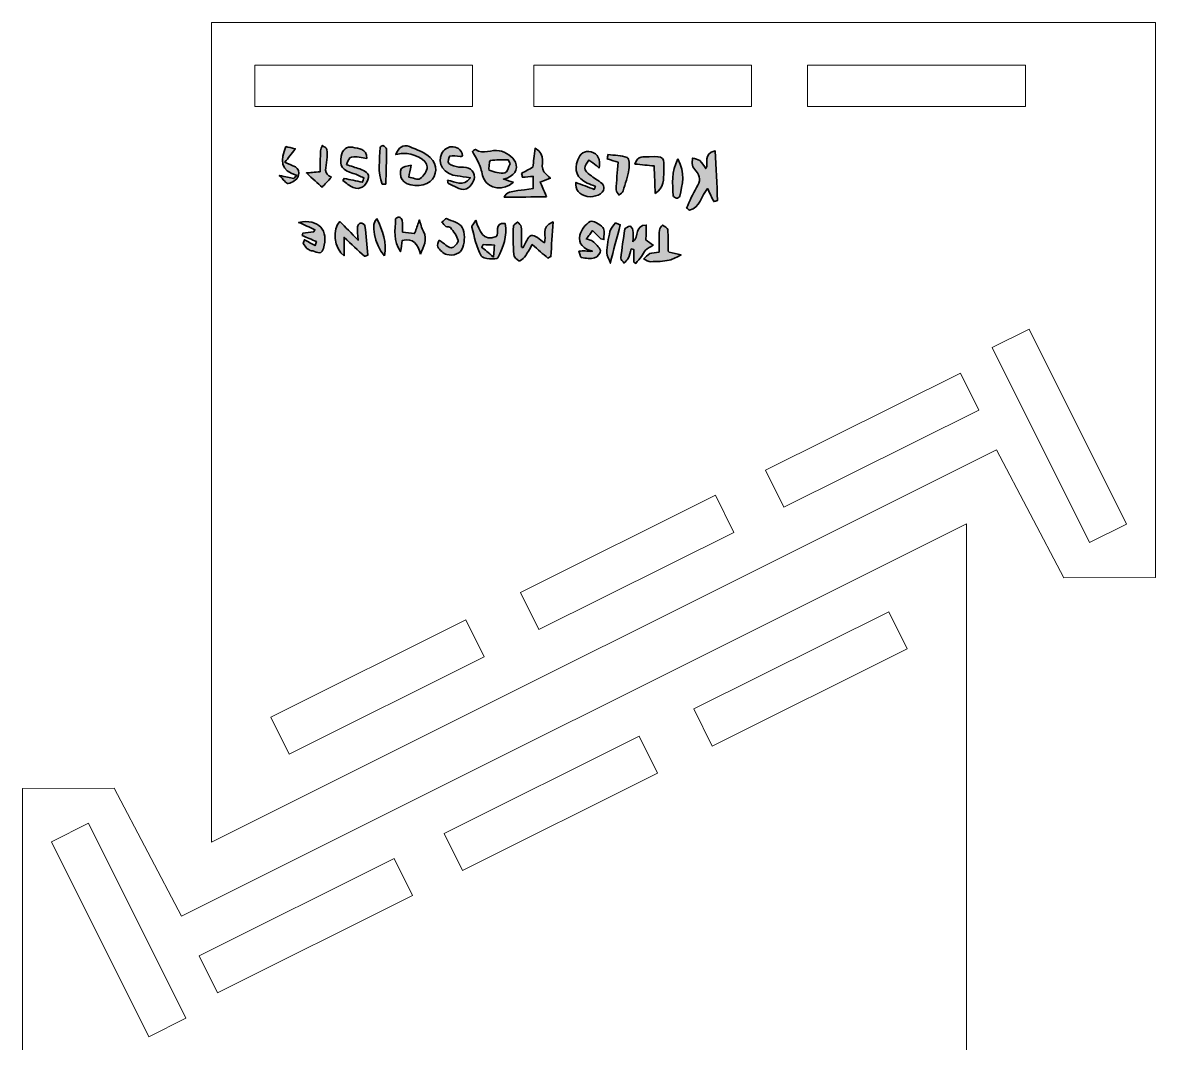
# Model space of a CAD drawing. Header units: inches. Extents: x 0.7 to 43.7, y -59.5 to -0.9.
# Drawn here: x 26 to 42.34, y -38.94 to -24.21 of the extents above; entities that cross this region are included whole.
import ezdxf

# ---------------------------------------------------------------- set-up
doc = ezdxf.new("R2010")
doc.units = ezdxf.units.IN
doc.header["$MEASUREMENT"] = 0
doc.layers.add('cut', color=7, linetype='Continuous')
doc.layers.add('etch', color=7, linetype='Continuous')

# ---------------------------------------------------------------- blocks, each defined once
blk = doc.blocks.new('block 5')
at = {"layer": 'etch', "true_color": 0x00a550}
h = blk.add_hatch(color=114, dxfattribs=at)
h.dxf.hatch_style = 2
edge = h.paths.add_edge_path()
edge.add_spline(control_points=[(31.601, -26.27), (31.586, -26.346), (31.576, -26.394), (31.567, -26.441), (31.623, -26.451), (31.697, -26.486), (31.732, -26.463), (31.782, -26.428), (31.833, -26.352), (31.833, -26.293), (31.831, -26.191), (31.626, -26.088), (31.483, -26.1), (31.451, -26.103), (31.42, -26.109), (31.379, -26.116), (31.42, -26.017), (31.481, -25.963), (31.577, -26.002), (31.682, -26.045), (31.796, -26.086), (31.877, -26.159), (31.991, -26.262), (31.976, -26.422), (31.873, -26.505), (31.762, -26.596), (31.538, -26.583), (31.467, -26.472), (31.442, -26.433), (31.437, -26.357), (31.459, -26.32), (31.477, -26.288), (31.548, -26.286), (31.601, -26.27)], knot_values=[0, 0, 0, 0, 1, 1, 1, 2, 2, 2, 3, 3, 3, 4, 4, 4, 5, 5, 5, 6, 6, 6, 7, 7, 7, 8, 8, 8, 9, 9, 9, 10, 10, 10, 11, 11, 11, 11], degree=3, periodic=1)
h = blk.add_hatch(color=114, dxfattribs=at)
h.dxf.hatch_style = 2
edge = h.paths.add_edge_path()
edge.add_spline(control_points=[(29.794, -26.001), (29.832, -26.01), (29.872, -26.02), (29.928, -26.033), (29.871, -26.108), (29.828, -26.164), (29.78, -26.226), (29.876, -26.282), (30.021, -26.286), (29.972, -26.432), (29.956, -26.479), (29.882, -26.522), (29.828, -26.533), (29.799, -26.538), (29.755, -26.471), (29.698, -26.418), (29.794, -26.438), (29.85, -26.45), (29.907, -26.463), (29.922, -26.447), (29.936, -26.432), (29.951, -26.416), (29.704, -26.347), (29.713, -26.195), (29.794, -26.001)], knot_values=[0, 0, 0, 0, 1, 1, 1, 2, 2, 2, 3, 3, 3, 4, 4, 4, 5, 5, 5, 6, 6, 6, 7, 7, 7, 8, 8, 8, 8], degree=3, periodic=1)
h = blk.add_hatch(color=114, dxfattribs=at)
h.dxf.hatch_style = 2
edge = h.paths.add_edge_path()
edge.add_spline(control_points=[(30.451, -26.442), (30.398, -26.499), (30.35, -26.551), (30.315, -26.589), (30.255, -26.534), (30.18, -26.464), (30.09, -26.382), (30.146, -26.376), (30.202, -26.371), (30.288, -26.363), (30.289, -26.267), (30.289, -26.165), (30.294, -26.064), (30.295, -26.037), (30.31, -26.01), (30.319, -25.984), (30.342, -26.003), (30.381, -26.019), (30.386, -26.042), (30.395, -26.091), (30.391, -26.143), (30.385, -26.194), (30.374, -26.295), (30.327, -26.404), (30.451, -26.442)], knot_values=[0, 0, 0, 0, 1, 1, 1, 2, 2, 2, 3, 3, 3, 4, 4, 4, 5, 5, 5, 6, 6, 6, 7, 7, 7, 8, 8, 8, 8], degree=3, periodic=1)
h = blk.add_hatch(color=114, dxfattribs=at)
h.dxf.hatch_style = 2
edge = h.paths.add_edge_path()
edge.add_spline(control_points=[(30.666, -26.262), (30.737, -26.285), (30.799, -26.302), (30.86, -26.324), (30.933, -26.351), (31.012, -26.384), (30.976, -26.482), (30.942, -26.575), (30.867, -26.629), (30.765, -26.592), (30.71, -26.572), (30.666, -26.525), (30.616, -26.489), (30.622, -26.48), (30.628, -26.47), (30.634, -26.46), (30.721, -26.479), (30.809, -26.497), (30.896, -26.515), (30.904, -26.494), (30.911, -26.474), (30.919, -26.453), (30.868, -26.431), (30.819, -26.402), (30.766, -26.388), (30.606, -26.345), (30.565, -26.285), (30.592, -26.14), (30.61, -26.044), (30.666, -25.993), (30.756, -26.011), (30.843, -26.029), (30.962, -26.027), (30.961, -26.171), (30.718, -26.131), (30.718, -26.131), (30.666, -26.262)], knot_values=[0, 0, 0, 0, 1, 1, 1, 2, 2, 2, 3, 3, 3, 4, 4, 4, 5, 5, 5, 6, 6, 6, 7, 7, 7, 8, 8, 8, 9, 9, 9, 10, 10, 10, 11, 11, 11, 12, 12, 12, 12], degree=3, periodic=1)
h = blk.add_hatch(color=114, dxfattribs=at)
h.dxf.hatch_style = 2
edge = h.paths.add_edge_path()
edge.add_spline(control_points=[(31.183, -26.543), (31.113, -26.372), (31.148, -26.193), (31.154, -26.016), (31.154, -26.005), (31.185, -25.984), (31.192, -25.987), (31.213, -25.998), (31.247, -26.019), (31.247, -26.036), (31.246, -26.205), (31.24, -26.373), (31.235, -26.542), (31.218, -26.542), (31.2, -26.543), (31.183, -26.543)], knot_values=[0, 0, 0, 0, 1, 1, 1, 2, 2, 2, 3, 3, 3, 4, 4, 4, 5, 5, 5, 5], degree=3, periodic=1)
h = blk.add_hatch(color=114, dxfattribs=at)
h.dxf.hatch_style = 2
edge = h.paths.add_edge_path()
edge.add_spline(control_points=[(32.127, -26.486), (32.242, -26.506), (32.345, -26.593), (32.455, -26.45), (32.378, -26.439), (32.323, -26.431), (32.268, -26.425), (32.076, -26.405), (31.963, -26.246), (32.044, -26.096), (32.067, -26.052), (32.131, -26.007), (32.178, -26.004), (32.255, -26), (32.329, -26.037), (32.344, -26.133), (32.324, -26.14), (32.316, -26.146), (32.308, -26.145), (32.257, -26.141), (32.205, -26.128), (32.158, -26.137), (32.145, -26.139), (32.128, -26.233), (32.143, -26.245), (32.182, -26.275), (32.239, -26.283), (32.288, -26.299), (32.297, -26.301), (32.307, -26.299), (32.316, -26.298), (32.428, -26.287), (32.516, -26.343), (32.515, -26.445), (32.515, -26.506), (32.435, -26.609), (32.379, -26.617), (32.304, -26.629), (32.218, -26.567), (32.138, -26.534), (32.131, -26.531), (32.132, -26.508), (32.127, -26.486)], knot_values=[0, 0, 0, 0, 1, 1, 1, 2, 2, 2, 3, 3, 3, 4, 4, 4, 5, 5, 5, 6, 6, 6, 7, 7, 7, 8, 8, 8, 9, 9, 9, 10, 10, 10, 11, 11, 11, 12, 12, 12, 13, 13, 13, 14, 14, 14, 14], degree=3, periodic=1)
h = blk.add_hatch(color=114, dxfattribs=at)
h.dxf.hatch_style = 2
edge = h.paths.add_edge_path()
edge.add_spline(control_points=[(33.075, -26.513), (32.937, -26.647), (32.725, -26.618), (32.651, -26.466), (32.621, -26.404), (32.615, -26.331), (32.588, -26.266), (32.562, -26.204), (32.524, -26.146), (32.484, -26.074), (32.481, -26.075), (32.519, -26.038), (32.528, -26.043), (32.643, -26.12), (32.763, -26.04), (32.872, -26.06), (32.96, -26.075), (33.072, -26.15), (33.105, -26.227), (33.15, -26.331), (33.09, -26.437), (32.931, -26.47), (32.992, -26.489), (33.025, -26.499), (33.075, -26.513)], knot_values=[0, 0, 0, 0, 1, 1, 1, 2, 2, 2, 3, 3, 3, 4, 4, 4, 5, 5, 5, 6, 6, 6, 7, 7, 7, 8, 8, 8, 8], degree=3, periodic=1)
edge = h.paths.add_edge_path()
edge.add_spline(control_points=[(33.031, -26.248), (33.021, -26.23), (33.011, -26.212), (33.001, -26.194), (32.914, -26.195), (32.827, -26.189), (32.743, -26.204), (32.729, -26.206), (32.717, -26.339), (32.728, -26.343), (32.8, -26.369), (32.88, -26.39), (32.954, -26.381), (32.985, -26.377), (33.005, -26.295), (33.031, -26.248)], knot_values=[0, 0, 0, 0, 1, 1, 1, 2, 2, 2, 3, 3, 3, 4, 4, 4, 5, 5, 5, 5], degree=3, periodic=1)
h = blk.add_hatch(color=114, dxfattribs=at)
h.dxf.hatch_style = 2
edge = h.paths.add_edge_path()
edge.add_spline(control_points=[(33.555, -26.724), (33.355, -26.727), (33.155, -26.73), (32.944, -26.733), (32.978, -26.657), (32.978, -26.657), (33.361, -26.607), (33.361, -26.558), (33.361, -26.507), (33.362, -26.432), (33.309, -26.436), (33.258, -26.44), (33.207, -26.444), (33.203, -26.425), (33.198, -26.407), (33.194, -26.388), (33.248, -26.358), (33.302, -26.328), (33.357, -26.297), (33.366, -26.221), (33.376, -26.135), (33.388, -26.024), (33.563, -26.118), (33.453, -26.267), (33.514, -26.365), (33.542, -26.393), (33.576, -26.426), (33.609, -26.458), (33.571, -26.472), (33.533, -26.486), (33.461, -26.513), (33.484, -26.563), (33.511, -26.624), (33.555, -26.724)], knot_values=[0, 0, 0, 0, 1, 1, 1, 2, 2, 2, 3, 3, 3, 4, 4, 4, 5, 5, 5, 6, 6, 6, 7, 7, 7, 8, 8, 8, 9, 9, 9, 10, 10, 10, 11, 11, 11, 11], degree=3, periodic=1)
h = blk.add_hatch(color=114, dxfattribs=at)
h.dxf.hatch_style = 2
edge = h.paths.add_edge_path()
edge.add_spline(control_points=[(34.311, -26.312), (34.296, -26.296), (34.285, -26.282), (34.272, -26.272), (34.238, -26.246), (34.202, -26.222), (34.166, -26.197), (34.144, -26.236), (34.106, -26.275), (34.106, -26.314), (34.106, -26.346), (34.148, -26.383), (34.179, -26.408), (34.235, -26.453), (34.299, -26.489), (34.356, -26.534), (34.373, -26.548), (34.385, -26.582), (34.382, -26.606), (34.373, -26.685), (34.249, -26.741), (34.141, -26.719), (34.022, -26.694), (33.96, -26.618), (33.979, -26.519), (34.066, -26.553), (34.155, -26.586), (34.243, -26.62), (34.249, -26.605), (34.254, -26.591), (34.26, -26.576), (34.22, -26.56), (34.179, -26.545), (34.14, -26.527), (33.994, -26.462), (33.945, -26.342), (34.004, -26.194), (34.039, -26.105), (34.097, -26.051), (34.198, -26.078), (34.294, -26.103), (34.335, -26.187), (34.311, -26.312)], knot_values=[0, 0, 0, 0, 1, 1, 1, 2, 2, 2, 3, 3, 3, 4, 4, 4, 5, 5, 5, 6, 6, 6, 7, 7, 7, 8, 8, 8, 9, 9, 9, 10, 10, 10, 11, 11, 11, 12, 12, 12, 13, 13, 13, 14, 14, 14, 14], degree=3, periodic=1)
h = blk.add_hatch(color=114, dxfattribs=at)
h.dxf.hatch_style = 2
edge = h.paths.add_edge_path()
edge.add_spline(control_points=[(34.585, -26.228), (34.55, -26.217), (34.49, -26.199), (34.43, -26.18), (34.433, -26.159), (34.437, -26.138), (34.44, -26.116), (34.534, -26.128), (34.633, -26.126), (34.718, -26.158), (34.745, -26.168), (34.752, -26.273), (34.743, -26.33), (34.725, -26.436), (34.692, -26.539), (34.659, -26.641), (34.651, -26.666), (34.62, -26.682), (34.6, -26.702), (34.585, -26.677), (34.557, -26.651), (34.558, -26.626), (34.563, -26.496), (34.575, -26.366), (34.585, -26.228)], knot_values=[0, 0, 0, 0, 1, 1, 1, 2, 2, 2, 3, 3, 3, 4, 4, 4, 5, 5, 5, 6, 6, 6, 7, 7, 7, 8, 8, 8, 8], degree=3, periodic=1)
h = blk.add_hatch(color=114, dxfattribs=at)
h.dxf.hatch_style = 2
edge = h.paths.add_edge_path()
edge.add_spline(control_points=[(35.122, -26.679), (35.117, -26.552), (35.112, -26.424), (35.107, -26.281), (35.019, -26.272), (34.928, -26.263), (34.829, -26.253), (34.866, -26.126), (34.958, -26.149), (35.036, -26.147), (35.252, -26.143), (35.255, -26.145), (35.246, -26.358), (35.242, -26.473), (35.251, -26.595), (35.122, -26.679)], knot_values=[0, 0, 0, 0, 1, 1, 1, 2, 2, 2, 3, 3, 3, 4, 4, 4, 5, 5, 5, 5], degree=3, periodic=1)
h = blk.add_hatch(color=114, dxfattribs=at)
h.dxf.hatch_style = 2
edge = h.paths.add_edge_path()
edge.add_spline(control_points=[(35.575, -26.889), (35.622, -26.79), (35.659, -26.683), (35.719, -26.593), (35.779, -26.502), (35.772, -26.431), (35.709, -26.352), (35.689, -26.327), (35.665, -26.299), (35.658, -26.269), (35.65, -26.237), (35.659, -26.201), (35.661, -26.166), (35.696, -26.178), (35.739, -26.181), (35.766, -26.204), (35.8, -26.233), (35.822, -26.277), (35.852, -26.319), (35.903, -26.245), (35.797, -26.104), (35.988, -26.063), (36, -26.307), (36.011, -26.543), (36.021, -26.778), (36.003, -26.784), (35.984, -26.789), (35.966, -26.795), (35.938, -26.736), (35.91, -26.676), (35.878, -26.606), (35.786, -26.706), (35.773, -26.888), (35.616, -26.92), (35.602, -26.91), (35.589, -26.899), (35.575, -26.889)], knot_values=[0, 0, 0, 0, 1, 1, 1, 2, 2, 2, 3, 3, 3, 4, 4, 4, 5, 5, 5, 6, 6, 6, 7, 7, 7, 8, 8, 8, 9, 9, 9, 10, 10, 10, 11, 11, 11, 12, 12, 12, 12], degree=3, periodic=1)
h = blk.add_hatch(color=114, dxfattribs=at)
h.dxf.hatch_style = 2
edge = h.paths.add_edge_path()
edge.add_spline(control_points=[(35.45, -26.18), (35.56, -26.381), (35.512, -26.549), (35.478, -26.716), (35.476, -26.73), (35.444, -26.748), (35.428, -26.746), (35.411, -26.744), (35.381, -26.722), (35.381, -26.708), (35.373, -26.539), (35.349, -26.368), (35.45, -26.18)], knot_values=[0, 0, 0, 0, 1, 1, 1, 2, 2, 2, 3, 3, 3, 4, 4, 4, 4], degree=3, periodic=1)
h = blk.add_hatch(color=114, dxfattribs=at)
h.dxf.hatch_style = 2
edge = h.paths.add_edge_path()
edge.add_spline(control_points=[(30.097, -27.473), (30.079, -27.448), (30.061, -27.424), (30.043, -27.399), (30.049, -27.381), (30.055, -27.364), (30.061, -27.346), (30.112, -27.374), (30.164, -27.402), (30.215, -27.429), (30.221, -27.41), (30.227, -27.391), (30.233, -27.372), (30.165, -27.343), (30.097, -27.313), (30.029, -27.284), (30.032, -27.273), (30.034, -27.262), (30.036, -27.251), (30.089, -27.245), (30.142, -27.239), (30.195, -27.233), (30.201, -27.222), (30.207, -27.211), (30.213, -27.2), (30.135, -27.165), (30.057, -27.13), (29.978, -27.095), (30.271, -27.036), (30.416, -27.213), (30.335, -27.473), (30.297, -27.593), (30.219, -27.497), (30.161, -27.507), (30.14, -27.496), (30.118, -27.484), (30.097, -27.473)], knot_values=[0, 0, 0, 0, 1, 1, 1, 2, 2, 2, 3, 3, 3, 4, 4, 4, 5, 5, 5, 6, 6, 6, 7, 7, 7, 8, 8, 8, 9, 9, 9, 10, 10, 10, 11, 11, 11, 12, 12, 12, 12], degree=3, periodic=1)
h = blk.add_hatch(color=114, dxfattribs=at)
h.dxf.hatch_style = 2
edge = h.paths.add_edge_path()
edge.add_spline(control_points=[(30.927, -27.584), (30.834, -27.498), (30.74, -27.411), (30.634, -27.312), (30.634, -27.406), (30.633, -27.486), (30.633, -27.577), (30.489, -27.481), (30.459, -27.178), (30.573, -27.082), (30.653, -27.165), (30.733, -27.247), (30.835, -27.353), (30.831, -27.271), (30.823, -27.215), (30.827, -27.16), (30.828, -27.14), (30.854, -27.107), (30.872, -27.105), (30.892, -27.104), (30.933, -27.127), (30.935, -27.144), (30.952, -27.285), (30.962, -27.427), (30.975, -27.568), (30.959, -27.574), (30.943, -27.579), (30.927, -27.584)], knot_values=[0, 0, 0, 0, 1, 1, 1, 2, 2, 2, 3, 3, 3, 4, 4, 4, 5, 5, 5, 6, 6, 6, 7, 7, 7, 8, 8, 8, 9, 9, 9, 9], degree=3, periodic=1)
h = blk.add_hatch(color=114, dxfattribs=at)
h.dxf.hatch_style = 2
edge = h.paths.add_edge_path()
edge.add_spline(control_points=[(31.216, -27.577), (31.07, -27.417), (31.013, -27.094), (31.108, -27.043), (31.188, -27.215), (31.253, -27.387), (31.216, -27.577)], knot_values=[0, 0, 0, 0, 1, 1, 1, 2, 2, 2, 2], degree=3, periodic=1)
h = blk.add_hatch(color=114, dxfattribs=at)
h.dxf.hatch_style = 2
edge = h.paths.add_edge_path()
edge.add_spline(control_points=[(31.737, -27.555), (31.696, -27.412), (31.637, -27.316), (31.472, -27.354), (31.465, -27.407), (31.457, -27.461), (31.449, -27.516), (31.333, -27.366), (31.374, -27.203), (31.375, -27.045), (31.375, -27.036), (31.413, -27.016), (31.429, -27.02), (31.447, -27.024), (31.469, -27.048), (31.472, -27.066), (31.478, -27.117), (31.476, -27.168), (31.478, -27.235), (31.533, -27.242), (31.591, -27.25), (31.646, -27.257), (31.654, -27.241), (31.66, -27.233), (31.663, -27.225), (31.682, -27.169), (31.701, -27.114), (31.72, -27.058), (31.739, -27.114), (31.749, -27.176), (31.778, -27.227), (31.846, -27.345), (31.773, -27.442), (31.737, -27.555)], knot_values=[0, 0, 0, 0, 1, 1, 1, 2, 2, 2, 3, 3, 3, 4, 4, 4, 5, 5, 5, 6, 6, 6, 7, 7, 7, 8, 8, 8, 9, 9, 9, 10, 10, 10, 11, 11, 11, 11], degree=3, periodic=1)
h = blk.add_hatch(color=114, dxfattribs=at)
h.dxf.hatch_style = 2
edge = h.paths.add_edge_path()
edge.add_spline(control_points=[(32.005, -27.349), (32.081, -27.401), (32.128, -27.455), (32.18, -27.461), (32.211, -27.465), (32.287, -27.384), (32.28, -27.357), (32.262, -27.289), (32.212, -27.228), (32.168, -27.169), (32.158, -27.156), (32.121, -27.166), (32.102, -27.154), (32.079, -27.139), (32.062, -27.113), (32.042, -27.092), (32.065, -27.073), (32.097, -27.034), (32.109, -27.04), (32.191, -27.075), (32.302, -27.102), (32.338, -27.167), (32.379, -27.244), (32.376, -27.365), (32.348, -27.453), (32.318, -27.547), (32.212, -27.585), (32.114, -27.558), (32.063, -27.544), (32.014, -27.495), (31.984, -27.449), (31.969, -27.426), (31.999, -27.374), (32.005, -27.349)], knot_values=[0, 0, 0, 0, 1, 1, 1, 2, 2, 2, 3, 3, 3, 4, 4, 4, 5, 5, 5, 6, 6, 6, 7, 7, 7, 8, 8, 8, 9, 9, 9, 10, 10, 10, 11, 11, 11, 11], degree=3, periodic=1)
h = blk.add_hatch(color=114, dxfattribs=at)
h.dxf.hatch_style = 2
edge = h.paths.add_edge_path()
edge.add_spline(control_points=[(32.533, -27.064), (32.592, -27.224), (32.636, -27.372), (32.829, -27.3), (32.878, -27.25), (32.789, -27.098), (32.957, -27.109), (32.988, -27.291), (32.931, -27.456), (32.85, -27.605), (32.833, -27.635), (32.635, -27.623), (32.611, -27.579), (32.54, -27.454), (32.515, -27.303), (32.475, -27.162), (32.471, -27.147), (32.496, -27.124), (32.533, -27.064)], knot_values=[0, 0, 0, 0, 1, 1, 1, 2, 2, 2, 3, 3, 3, 4, 4, 4, 5, 5, 5, 6, 6, 6, 6], degree=3, periodic=1)
edge = h.paths.add_edge_path()
edge.add_spline(control_points=[(32.789, -27.595), (32.796, -27.504), (32.8, -27.465), (32.803, -27.423), (32.741, -27.42), (32.691, -27.418), (32.641, -27.416), (32.633, -27.427), (32.626, -27.439), (32.618, -27.45), (32.665, -27.49), (32.712, -27.53), (32.789, -27.595)], knot_values=[0, 0, 0, 0, 1, 1, 1, 2, 2, 2, 3, 3, 3, 4, 4, 4, 4], degree=3, periodic=1)
h = blk.add_hatch(color=114, dxfattribs=at)
h.dxf.hatch_style = 2
edge = h.paths.add_edge_path()
edge.add_spline(control_points=[(33.214, -27.463), (33.253, -27.399), (33.281, -27.297), (33.333, -27.283), (33.382, -27.269), (33.456, -27.348), (33.523, -27.388), (33.562, -27.308), (33.455, -27.162), (33.648, -27.087), (33.637, -27.267), (33.626, -27.427), (33.616, -27.587), (33.602, -27.595), (33.587, -27.603), (33.573, -27.611), (33.502, -27.55), (33.432, -27.489), (33.348, -27.416), (33.31, -27.48), (33.279, -27.541), (33.238, -27.595), (33.218, -27.622), (33.168, -27.657), (33.153, -27.649), (33.12, -27.632), (33.084, -27.591), (33.081, -27.557), (33.071, -27.422), (33.071, -27.286), (33.075, -27.151), (33.075, -27.13), (33.115, -27.111), (33.136, -27.09), (33.155, -27.113), (33.188, -27.134), (33.19, -27.157), (33.196, -27.254), (33.192, -27.352), (33.192, -27.449), (33.2, -27.454), (33.207, -27.458), (33.214, -27.463)], knot_values=[0, 0, 0, 0, 1, 1, 1, 2, 2, 2, 3, 3, 3, 4, 4, 4, 5, 5, 5, 6, 6, 6, 7, 7, 7, 8, 8, 8, 9, 9, 9, 10, 10, 10, 11, 11, 11, 12, 12, 12, 13, 13, 13, 14, 14, 14, 14], degree=3, periodic=1)
h = blk.add_hatch(color=114, dxfattribs=at)
h.dxf.hatch_style = 2
edge = h.paths.add_edge_path()
edge.add_spline(control_points=[(34.337, -27.334), (34.298, -27.294), (34.258, -27.253), (34.219, -27.213), (34.192, -27.249), (34.164, -27.285), (34.126, -27.334), (34.176, -27.349), (34.204, -27.35), (34.218, -27.364), (34.261, -27.406), (34.313, -27.449), (34.332, -27.502), (34.341, -27.526), (34.285, -27.597), (34.248, -27.608), (34.189, -27.624), (34.119, -27.614), (34.057, -27.601), (34.04, -27.597), (34.033, -27.543), (34.022, -27.511), (34.051, -27.509), (34.081, -27.503), (34.109, -27.505), (34.142, -27.508), (34.174, -27.519), (34.215, -27.512), (34.089, -27.478), (34.004, -27.406), (34.036, -27.278), (34.055, -27.203), (34.117, -27.119), (34.184, -27.083), (34.222, -27.063), (34.323, -27.12), (34.366, -27.168), (34.397, -27.203), (34.378, -27.282), (34.382, -27.342), (34.367, -27.339), (34.352, -27.336), (34.337, -27.334)], knot_values=[0, 0, 0, 0, 1, 1, 1, 2, 2, 2, 3, 3, 3, 4, 4, 4, 5, 5, 5, 6, 6, 6, 7, 7, 7, 8, 8, 8, 9, 9, 9, 10, 10, 10, 11, 11, 11, 12, 12, 12, 13, 13, 13, 14, 14, 14, 14], degree=3, periodic=1)
h = blk.add_hatch(color=114, dxfattribs=at)
h.dxf.hatch_style = 2
edge = h.paths.add_edge_path()
edge.add_spline(control_points=[(34.478, -27.684), (34.459, -27.633), (34.422, -27.582), (34.424, -27.532), (34.427, -27.43), (34.445, -27.326), (34.469, -27.226), (34.48, -27.181), (34.521, -27.143), (34.549, -27.102), (34.572, -27.111), (34.595, -27.121), (34.618, -27.13), (34.569, -27.314), (34.52, -27.498), (34.472, -27.682), (34.472, -27.682), (34.478, -27.684), (34.478, -27.684)], knot_values=[0, 0, 0, 0, 1, 1, 1, 2, 2, 2, 3, 3, 3, 4, 4, 4, 5, 5, 5, 6, 6, 6, 6], degree=3, periodic=1)
h = blk.add_hatch(color=114, dxfattribs=at)
h.dxf.hatch_style = 2
edge = h.paths.add_edge_path()
edge.add_spline(control_points=[(34.801, -27.377), (34.898, -27.3), (34.819, -27.136), (34.992, -27.134), (34.991, -27.209), (34.989, -27.277), (34.988, -27.347), (35.019, -27.37), (35.056, -27.396), (35.093, -27.423), (35.055, -27.447), (35.014, -27.467), (34.982, -27.497), (34.957, -27.52), (34.946, -27.558), (34.925, -27.586), (34.899, -27.621), (34.869, -27.653), (34.841, -27.686), (34.831, -27.68), (34.821, -27.674), (34.811, -27.668), (34.812, -27.607), (34.814, -27.546), (34.815, -27.486), (34.803, -27.483), (34.79, -27.48), (34.777, -27.477), (34.762, -27.524), (34.75, -27.573), (34.73, -27.618), (34.718, -27.643), (34.692, -27.661), (34.672, -27.682), (34.656, -27.658), (34.624, -27.633), (34.627, -27.611), (34.641, -27.472), (34.66, -27.333), (34.684, -27.195), (34.688, -27.176), (34.73, -27.154), (34.756, -27.151), (34.769, -27.149), (34.797, -27.186), (34.8, -27.208), (34.806, -27.256), (34.801, -27.306), (34.801, -27.377)], knot_values=[0, 0, 0, 0, 1, 1, 1, 2, 2, 2, 3, 3, 3, 4, 4, 4, 5, 5, 5, 6, 6, 6, 7, 7, 7, 8, 8, 8, 9, 9, 9, 10, 10, 10, 11, 11, 11, 12, 12, 12, 13, 13, 13, 14, 14, 14, 15, 15, 15, 16, 16, 16, 16], degree=3, periodic=1)
h = blk.add_hatch(color=114, dxfattribs=at)
h.dxf.hatch_style = 2
edge = h.paths.add_edge_path()
edge.add_spline(control_points=[(35.179, -27.525), (35.18, -27.412), (35.177, -27.309), (35.182, -27.207), (35.183, -27.181), (35.212, -27.158), (35.228, -27.133), (35.254, -27.155), (35.3, -27.174), (35.302, -27.198), (35.312, -27.3), (35.309, -27.403), (35.31, -27.511), (35.311, -27.512), (35.316, -27.521), (35.324, -27.523), (35.381, -27.538), (35.438, -27.551), (35.496, -27.564), (35.439, -27.59), (35.384, -27.627), (35.324, -27.639), (35.238, -27.657), (35.147, -27.661), (35.059, -27.662), (35.025, -27.662), (34.991, -27.637), (34.957, -27.623), (34.985, -27.597), (35.01, -27.561), (35.043, -27.546), (35.08, -27.529), (35.125, -27.532), (35.179, -27.525)], knot_values=[0, 0, 0, 0, 1, 1, 1, 2, 2, 2, 3, 3, 3, 4, 4, 4, 5, 5, 5, 6, 6, 6, 7, 7, 7, 8, 8, 8, 9, 9, 9, 10, 10, 10, 11, 11, 11, 11], degree=3, periodic=1)
at = {"layer": 'etch', "color": 114, "lineweight": 35, "true_color": 0x00a550}
for points, knots in [([(31.601, -26.27), (31.586, -26.346), (31.576, -26.394), (31.567, -26.441), (31.623, -26.451), (31.697, -26.486), (31.732, -26.463), (31.782, -26.428), (31.833, -26.352), (31.833, -26.293), (31.831, -26.191), (31.626, -26.088), (31.483, -26.1), (31.451, -26.103), (31.42, -26.109), (31.379, -26.116), (31.42, -26.017), (31.481, -25.963), (31.577, -26.002), (31.682, -26.045), (31.796, -26.086), (31.877, -26.159), (31.991, -26.262), (31.976, -26.422), (31.873, -26.505), (31.762, -26.596), (31.538, -26.583), (31.467, -26.472), (31.442, -26.433), (31.437, -26.357), (31.459, -26.32), (31.477, -26.288), (31.548, -26.286), (31.601, -26.27)], [0, 0, 0, 0, 1, 1, 1, 2, 2, 2, 3, 3, 3, 4, 4, 4, 5, 5, 5, 6, 6, 6, 7, 7, 7, 8, 8, 8, 9, 9, 9, 10, 10, 10, 11, 11, 11, 11]), ([(29.794, -26.001), (29.832, -26.01), (29.872, -26.02), (29.928, -26.033), (29.871, -26.108), (29.828, -26.164), (29.78, -26.226), (29.876, -26.282), (30.021, -26.286), (29.972, -26.432), (29.956, -26.479), (29.882, -26.522), (29.828, -26.533), (29.799, -26.538), (29.755, -26.471), (29.698, -26.418), (29.794, -26.438), (29.85, -26.45), (29.907, -26.463), (29.922, -26.447), (29.936, -26.432), (29.951, -26.416), (29.704, -26.347), (29.713, -26.195), (29.794, -26.001)], [0, 0, 0, 0, 1, 1, 1, 2, 2, 2, 3, 3, 3, 4, 4, 4, 5, 5, 5, 6, 6, 6, 7, 7, 7, 8, 8, 8, 8]), ([(30.451, -26.442), (30.398, -26.499), (30.35, -26.551), (30.315, -26.589), (30.255, -26.534), (30.18, -26.464), (30.09, -26.382), (30.146, -26.376), (30.202, -26.371), (30.288, -26.363), (30.289, -26.267), (30.289, -26.165), (30.294, -26.064), (30.295, -26.037), (30.31, -26.01), (30.319, -25.984), (30.342, -26.003), (30.381, -26.019), (30.386, -26.042), (30.395, -26.091), (30.391, -26.143), (30.385, -26.194), (30.374, -26.295), (30.327, -26.404), (30.451, -26.442)], [0, 0, 0, 0, 1, 1, 1, 2, 2, 2, 3, 3, 3, 4, 4, 4, 5, 5, 5, 6, 6, 6, 7, 7, 7, 8, 8, 8, 8]), ([(30.666, -26.262), (30.737, -26.285), (30.799, -26.302), (30.86, -26.324), (30.933, -26.351), (31.012, -26.384), (30.976, -26.482), (30.942, -26.575), (30.867, -26.629), (30.765, -26.592), (30.71, -26.572), (30.666, -26.525), (30.616, -26.489), (30.622, -26.48), (30.628, -26.47), (30.634, -26.46), (30.721, -26.479), (30.809, -26.497), (30.896, -26.515), (30.904, -26.494), (30.911, -26.474), (30.919, -26.453), (30.868, -26.431), (30.819, -26.402), (30.766, -26.388), (30.606, -26.345), (30.565, -26.285), (30.592, -26.14), (30.61, -26.044), (30.666, -25.993), (30.756, -26.011), (30.843, -26.029), (30.962, -26.027), (30.961, -26.171), (30.718, -26.131), (30.718, -26.131), (30.666, -26.262)], [0, 0, 0, 0, 1, 1, 1, 2, 2, 2, 3, 3, 3, 4, 4, 4, 5, 5, 5, 6, 6, 6, 7, 7, 7, 8, 8, 8, 9, 9, 9, 10, 10, 10, 11, 11, 11, 12, 12, 12, 12]), ([(31.183, -26.543), (31.113, -26.372), (31.148, -26.193), (31.154, -26.016), (31.154, -26.005), (31.185, -25.984), (31.192, -25.987), (31.213, -25.998), (31.247, -26.019), (31.247, -26.036), (31.246, -26.205), (31.24, -26.373), (31.235, -26.542), (31.218, -26.542), (31.2, -26.543), (31.183, -26.543)], [0, 0, 0, 0, 1, 1, 1, 2, 2, 2, 3, 3, 3, 4, 4, 4, 5, 5, 5, 5]), ([(32.127, -26.486), (32.242, -26.506), (32.345, -26.593), (32.455, -26.45), (32.378, -26.439), (32.323, -26.431), (32.268, -26.425), (32.076, -26.405), (31.963, -26.246), (32.044, -26.096), (32.067, -26.052), (32.131, -26.007), (32.178, -26.004), (32.255, -26), (32.329, -26.037), (32.344, -26.133), (32.324, -26.14), (32.316, -26.146), (32.308, -26.145), (32.257, -26.141), (32.205, -26.128), (32.158, -26.137), (32.145, -26.139), (32.128, -26.233), (32.143, -26.245), (32.182, -26.275), (32.239, -26.283), (32.288, -26.299), (32.297, -26.301), (32.307, -26.299), (32.316, -26.298), (32.428, -26.287), (32.516, -26.343), (32.515, -26.445), (32.515, -26.506), (32.435, -26.609), (32.379, -26.617), (32.304, -26.629), (32.218, -26.567), (32.138, -26.534), (32.131, -26.531), (32.132, -26.508), (32.127, -26.486)], [0, 0, 0, 0, 1, 1, 1, 2, 2, 2, 3, 3, 3, 4, 4, 4, 5, 5, 5, 6, 6, 6, 7, 7, 7, 8, 8, 8, 9, 9, 9, 10, 10, 10, 11, 11, 11, 12, 12, 12, 13, 13, 13, 14, 14, 14, 14]), ([(33.075, -26.513), (32.937, -26.647), (32.725, -26.618), (32.651, -26.466), (32.621, -26.404), (32.615, -26.331), (32.588, -26.266), (32.562, -26.204), (32.524, -26.146), (32.484, -26.074), (32.481, -26.075), (32.519, -26.038), (32.528, -26.043), (32.643, -26.12), (32.763, -26.04), (32.872, -26.06), (32.96, -26.075), (33.072, -26.15), (33.105, -26.227), (33.15, -26.331), (33.09, -26.437), (32.931, -26.47), (32.992, -26.489), (33.025, -26.499), (33.075, -26.513)], [0, 0, 0, 0, 1, 1, 1, 2, 2, 2, 3, 3, 3, 4, 4, 4, 5, 5, 5, 6, 6, 6, 7, 7, 7, 8, 8, 8, 8]), ([(33.555, -26.724), (33.355, -26.727), (33.155, -26.73), (32.944, -26.733), (32.978, -26.657), (32.978, -26.657), (33.361, -26.607), (33.361, -26.558), (33.361, -26.507), (33.362, -26.432), (33.309, -26.436), (33.258, -26.44), (33.207, -26.444), (33.203, -26.425), (33.198, -26.407), (33.194, -26.388), (33.248, -26.358), (33.302, -26.328), (33.357, -26.297), (33.366, -26.221), (33.376, -26.135), (33.388, -26.024), (33.563, -26.118), (33.453, -26.267), (33.514, -26.365), (33.542, -26.393), (33.576, -26.426), (33.609, -26.458), (33.571, -26.472), (33.533, -26.486), (33.461, -26.513), (33.484, -26.563), (33.511, -26.624), (33.555, -26.724)], [0, 0, 0, 0, 1, 1, 1, 2, 2, 2, 3, 3, 3, 4, 4, 4, 5, 5, 5, 6, 6, 6, 7, 7, 7, 8, 8, 8, 9, 9, 9, 10, 10, 10, 11, 11, 11, 11]), ([(34.311, -26.312), (34.296, -26.296), (34.285, -26.282), (34.272, -26.272), (34.238, -26.246), (34.202, -26.222), (34.166, -26.197), (34.144, -26.236), (34.106, -26.275), (34.106, -26.314), (34.106, -26.346), (34.148, -26.383), (34.179, -26.408), (34.235, -26.453), (34.299, -26.489), (34.356, -26.534), (34.373, -26.548), (34.385, -26.582), (34.382, -26.606), (34.373, -26.685), (34.249, -26.741), (34.141, -26.719), (34.022, -26.694), (33.96, -26.618), (33.979, -26.519), (34.066, -26.553), (34.155, -26.586), (34.243, -26.62), (34.249, -26.605), (34.254, -26.591), (34.26, -26.576), (34.22, -26.56), (34.179, -26.545), (34.14, -26.527), (33.994, -26.462), (33.945, -26.342), (34.004, -26.194), (34.039, -26.105), (34.097, -26.051), (34.198, -26.078), (34.294, -26.103), (34.335, -26.187), (34.311, -26.312)], [0, 0, 0, 0, 1, 1, 1, 2, 2, 2, 3, 3, 3, 4, 4, 4, 5, 5, 5, 6, 6, 6, 7, 7, 7, 8, 8, 8, 9, 9, 9, 10, 10, 10, 11, 11, 11, 12, 12, 12, 13, 13, 13, 14, 14, 14, 14]), ([(34.585, -26.228), (34.55, -26.217), (34.49, -26.199), (34.43, -26.18), (34.433, -26.159), (34.437, -26.138), (34.44, -26.116), (34.534, -26.128), (34.633, -26.126), (34.718, -26.158), (34.745, -26.168), (34.752, -26.273), (34.743, -26.33), (34.725, -26.436), (34.692, -26.539), (34.659, -26.641), (34.651, -26.666), (34.62, -26.682), (34.6, -26.702), (34.585, -26.677), (34.557, -26.651), (34.558, -26.626), (34.563, -26.496), (34.575, -26.366), (34.585, -26.228)], [0, 0, 0, 0, 1, 1, 1, 2, 2, 2, 3, 3, 3, 4, 4, 4, 5, 5, 5, 6, 6, 6, 7, 7, 7, 8, 8, 8, 8]), ([(35.122, -26.679), (35.117, -26.552), (35.112, -26.424), (35.107, -26.281), (35.019, -26.272), (34.928, -26.263), (34.829, -26.253), (34.866, -26.126), (34.958, -26.149), (35.036, -26.147), (35.252, -26.143), (35.255, -26.145), (35.246, -26.358), (35.242, -26.473), (35.251, -26.595), (35.122, -26.679)], [0, 0, 0, 0, 1, 1, 1, 2, 2, 2, 3, 3, 3, 4, 4, 4, 5, 5, 5, 5]), ([(35.575, -26.889), (35.622, -26.79), (35.659, -26.683), (35.719, -26.593), (35.779, -26.502), (35.772, -26.431), (35.709, -26.352), (35.689, -26.327), (35.665, -26.299), (35.658, -26.269), (35.65, -26.237), (35.659, -26.201), (35.661, -26.166), (35.696, -26.178), (35.739, -26.181), (35.766, -26.204), (35.8, -26.233), (35.822, -26.277), (35.852, -26.319), (35.903, -26.245), (35.797, -26.104), (35.988, -26.063), (36, -26.307), (36.011, -26.543), (36.021, -26.778), (36.003, -26.784), (35.984, -26.789), (35.966, -26.795), (35.938, -26.736), (35.91, -26.676), (35.878, -26.606), (35.786, -26.706), (35.773, -26.888), (35.616, -26.92), (35.602, -26.91), (35.589, -26.899), (35.575, -26.889)], [0, 0, 0, 0, 1, 1, 1, 2, 2, 2, 3, 3, 3, 4, 4, 4, 5, 5, 5, 6, 6, 6, 7, 7, 7, 8, 8, 8, 9, 9, 9, 10, 10, 10, 11, 11, 11, 12, 12, 12, 12]), ([(33.031, -26.248), (33.021, -26.23), (33.011, -26.212), (33.001, -26.194), (32.914, -26.195), (32.827, -26.189), (32.743, -26.204), (32.729, -26.206), (32.717, -26.339), (32.728, -26.343), (32.8, -26.369), (32.88, -26.39), (32.954, -26.381), (32.985, -26.377), (33.005, -26.295), (33.031, -26.248)], [0, 0, 0, 0, 1, 1, 1, 2, 2, 2, 3, 3, 3, 4, 4, 4, 5, 5, 5, 5]), ([(33.031, -26.248), (33.005, -26.295), (32.985, -26.377), (32.954, -26.381), (32.88, -26.39), (32.8, -26.369), (32.728, -26.343), (32.717, -26.339), (32.729, -26.206), (32.743, -26.204), (32.827, -26.189), (32.914, -26.195), (33.001, -26.194), (33.011, -26.212), (33.021, -26.23), (33.031, -26.248)], [0, 0, 0, 0, 1, 1, 1, 2, 2, 2, 3, 3, 3, 4, 4, 4, 5, 5, 5, 5]), ([(35.45, -26.18), (35.56, -26.381), (35.512, -26.549), (35.478, -26.716), (35.476, -26.73), (35.444, -26.748), (35.428, -26.746), (35.411, -26.744), (35.381, -26.722), (35.381, -26.708), (35.373, -26.539), (35.349, -26.368), (35.45, -26.18)], [0, 0, 0, 0, 1, 1, 1, 2, 2, 2, 3, 3, 3, 4, 4, 4, 4]), ([(30.097, -27.473), (30.079, -27.448), (30.061, -27.424), (30.043, -27.399), (30.049, -27.381), (30.055, -27.364), (30.061, -27.346), (30.112, -27.374), (30.164, -27.402), (30.215, -27.429), (30.221, -27.41), (30.227, -27.391), (30.233, -27.372), (30.165, -27.343), (30.097, -27.313), (30.029, -27.284), (30.032, -27.273), (30.034, -27.262), (30.036, -27.251), (30.089, -27.245), (30.142, -27.239), (30.195, -27.233), (30.201, -27.222), (30.207, -27.211), (30.213, -27.2), (30.135, -27.165), (30.057, -27.13), (29.978, -27.095), (30.271, -27.036), (30.416, -27.213), (30.335, -27.473), (30.297, -27.593), (30.219, -27.497), (30.161, -27.507), (30.14, -27.496), (30.118, -27.484), (30.097, -27.473)], [0, 0, 0, 0, 1, 1, 1, 2, 2, 2, 3, 3, 3, 4, 4, 4, 5, 5, 5, 6, 6, 6, 7, 7, 7, 8, 8, 8, 9, 9, 9, 10, 10, 10, 11, 11, 11, 12, 12, 12, 12]), ([(30.927, -27.584), (30.834, -27.498), (30.74, -27.411), (30.634, -27.312), (30.634, -27.406), (30.633, -27.486), (30.633, -27.577), (30.489, -27.481), (30.459, -27.178), (30.573, -27.082), (30.653, -27.165), (30.733, -27.247), (30.835, -27.353), (30.831, -27.271), (30.823, -27.215), (30.827, -27.16), (30.828, -27.14), (30.854, -27.107), (30.872, -27.105), (30.892, -27.104), (30.933, -27.127), (30.935, -27.144), (30.952, -27.285), (30.962, -27.427), (30.975, -27.568), (30.959, -27.574), (30.943, -27.579), (30.927, -27.584)], [0, 0, 0, 0, 1, 1, 1, 2, 2, 2, 3, 3, 3, 4, 4, 4, 5, 5, 5, 6, 6, 6, 7, 7, 7, 8, 8, 8, 9, 9, 9, 9]), ([(31.216, -27.577), (31.07, -27.417), (31.013, -27.094), (31.108, -27.043), (31.188, -27.215), (31.253, -27.387), (31.216, -27.577)], [0, 0, 0, 0, 1, 1, 1, 2, 2, 2, 2]), ([(31.737, -27.555), (31.696, -27.412), (31.637, -27.316), (31.472, -27.354), (31.465, -27.407), (31.457, -27.461), (31.449, -27.516), (31.333, -27.366), (31.374, -27.203), (31.375, -27.045), (31.375, -27.036), (31.413, -27.016), (31.429, -27.02), (31.447, -27.024), (31.469, -27.048), (31.472, -27.066), (31.478, -27.117), (31.476, -27.168), (31.478, -27.235), (31.533, -27.242), (31.591, -27.25), (31.646, -27.257), (31.654, -27.241), (31.66, -27.233), (31.663, -27.225), (31.682, -27.169), (31.701, -27.114), (31.72, -27.058), (31.739, -27.114), (31.749, -27.176), (31.778, -27.227), (31.846, -27.345), (31.773, -27.442), (31.737, -27.555)], [0, 0, 0, 0, 1, 1, 1, 2, 2, 2, 3, 3, 3, 4, 4, 4, 5, 5, 5, 6, 6, 6, 7, 7, 7, 8, 8, 8, 9, 9, 9, 10, 10, 10, 11, 11, 11, 11]), ([(32.005, -27.349), (32.081, -27.401), (32.128, -27.455), (32.18, -27.461), (32.211, -27.465), (32.287, -27.384), (32.28, -27.357), (32.262, -27.289), (32.212, -27.228), (32.168, -27.169), (32.158, -27.156), (32.121, -27.166), (32.102, -27.154), (32.079, -27.139), (32.062, -27.113), (32.042, -27.092), (32.065, -27.073), (32.097, -27.034), (32.109, -27.04), (32.191, -27.075), (32.302, -27.102), (32.338, -27.167), (32.379, -27.244), (32.376, -27.365), (32.348, -27.453), (32.318, -27.547), (32.212, -27.585), (32.114, -27.558), (32.063, -27.544), (32.014, -27.495), (31.984, -27.449), (31.969, -27.426), (31.999, -27.374), (32.005, -27.349)], [0, 0, 0, 0, 1, 1, 1, 2, 2, 2, 3, 3, 3, 4, 4, 4, 5, 5, 5, 6, 6, 6, 7, 7, 7, 8, 8, 8, 9, 9, 9, 10, 10, 10, 11, 11, 11, 11]), ([(32.533, -27.064), (32.592, -27.224), (32.636, -27.372), (32.829, -27.3), (32.878, -27.25), (32.789, -27.098), (32.957, -27.109), (32.988, -27.291), (32.931, -27.456), (32.85, -27.605), (32.833, -27.635), (32.635, -27.623), (32.611, -27.579), (32.54, -27.454), (32.515, -27.303), (32.475, -27.162), (32.471, -27.147), (32.496, -27.124), (32.533, -27.064)], [0, 0, 0, 0, 1, 1, 1, 2, 2, 2, 3, 3, 3, 4, 4, 4, 5, 5, 5, 6, 6, 6, 6]), ([(33.214, -27.463), (33.253, -27.399), (33.281, -27.297), (33.333, -27.283), (33.382, -27.269), (33.456, -27.348), (33.523, -27.388), (33.562, -27.308), (33.455, -27.162), (33.648, -27.087), (33.637, -27.267), (33.626, -27.427), (33.616, -27.587), (33.602, -27.595), (33.587, -27.603), (33.573, -27.611), (33.502, -27.55), (33.432, -27.489), (33.348, -27.416), (33.31, -27.48), (33.279, -27.541), (33.238, -27.595), (33.218, -27.622), (33.168, -27.657), (33.153, -27.649), (33.12, -27.632), (33.084, -27.591), (33.081, -27.557), (33.071, -27.422), (33.071, -27.286), (33.075, -27.151), (33.075, -27.13), (33.115, -27.111), (33.136, -27.09), (33.155, -27.113), (33.188, -27.134), (33.19, -27.157), (33.196, -27.254), (33.192, -27.352), (33.192, -27.449), (33.2, -27.454), (33.207, -27.458), (33.214, -27.463)], [0, 0, 0, 0, 1, 1, 1, 2, 2, 2, 3, 3, 3, 4, 4, 4, 5, 5, 5, 6, 6, 6, 7, 7, 7, 8, 8, 8, 9, 9, 9, 10, 10, 10, 11, 11, 11, 12, 12, 12, 13, 13, 13, 14, 14, 14, 14]), ([(34.337, -27.334), (34.298, -27.294), (34.258, -27.253), (34.219, -27.213), (34.192, -27.249), (34.164, -27.285), (34.126, -27.334), (34.176, -27.349), (34.204, -27.35), (34.218, -27.364), (34.261, -27.406), (34.313, -27.449), (34.332, -27.502), (34.341, -27.526), (34.285, -27.597), (34.248, -27.608), (34.189, -27.624), (34.119, -27.614), (34.057, -27.601), (34.04, -27.597), (34.033, -27.543), (34.022, -27.511), (34.051, -27.509), (34.081, -27.503), (34.109, -27.505), (34.142, -27.508), (34.174, -27.519), (34.215, -27.512), (34.089, -27.478), (34.004, -27.406), (34.036, -27.278), (34.055, -27.203), (34.117, -27.119), (34.184, -27.083), (34.222, -27.063), (34.323, -27.12), (34.366, -27.168), (34.397, -27.203), (34.378, -27.282), (34.382, -27.342), (34.367, -27.339), (34.352, -27.336), (34.337, -27.334)], [0, 0, 0, 0, 1, 1, 1, 2, 2, 2, 3, 3, 3, 4, 4, 4, 5, 5, 5, 6, 6, 6, 7, 7, 7, 8, 8, 8, 9, 9, 9, 10, 10, 10, 11, 11, 11, 12, 12, 12, 13, 13, 13, 14, 14, 14, 14]), ([(34.478, -27.684), (34.459, -27.633), (34.422, -27.582), (34.424, -27.532), (34.427, -27.43), (34.445, -27.326), (34.469, -27.226), (34.48, -27.181), (34.521, -27.143), (34.549, -27.102), (34.572, -27.111), (34.595, -27.121), (34.618, -27.13), (34.569, -27.314), (34.52, -27.498), (34.472, -27.682), (34.472, -27.682), (34.478, -27.684), (34.478, -27.684)], [0, 0, 0, 0, 1, 1, 1, 2, 2, 2, 3, 3, 3, 4, 4, 4, 5, 5, 5, 6, 6, 6, 6]), ([(34.801, -27.377), (34.898, -27.3), (34.819, -27.136), (34.992, -27.134), (34.991, -27.209), (34.989, -27.277), (34.988, -27.347), (35.019, -27.37), (35.056, -27.396), (35.093, -27.423), (35.055, -27.447), (35.014, -27.467), (34.982, -27.497), (34.957, -27.52), (34.946, -27.558), (34.925, -27.586), (34.899, -27.621), (34.869, -27.653), (34.841, -27.686), (34.831, -27.68), (34.821, -27.674), (34.811, -27.668), (34.812, -27.607), (34.814, -27.546), (34.815, -27.486), (34.803, -27.483), (34.79, -27.48), (34.777, -27.477), (34.762, -27.524), (34.75, -27.573), (34.73, -27.618), (34.718, -27.643), (34.692, -27.661), (34.672, -27.682), (34.656, -27.658), (34.624, -27.633), (34.627, -27.611), (34.641, -27.472), (34.66, -27.333), (34.684, -27.195), (34.688, -27.176), (34.73, -27.154), (34.756, -27.151), (34.769, -27.149), (34.797, -27.186), (34.8, -27.208), (34.806, -27.256), (34.801, -27.306), (34.801, -27.377)], [0, 0, 0, 0, 1, 1, 1, 2, 2, 2, 3, 3, 3, 4, 4, 4, 5, 5, 5, 6, 6, 6, 7, 7, 7, 8, 8, 8, 9, 9, 9, 10, 10, 10, 11, 11, 11, 12, 12, 12, 13, 13, 13, 14, 14, 14, 15, 15, 15, 16, 16, 16, 16]), ([(35.179, -27.525), (35.18, -27.412), (35.177, -27.309), (35.182, -27.207), (35.183, -27.181), (35.212, -27.158), (35.228, -27.133), (35.254, -27.155), (35.3, -27.174), (35.302, -27.198), (35.312, -27.3), (35.309, -27.403), (35.31, -27.511), (35.311, -27.512), (35.316, -27.521), (35.324, -27.523), (35.381, -27.538), (35.438, -27.551), (35.496, -27.564), (35.439, -27.59), (35.384, -27.627), (35.324, -27.639), (35.238, -27.657), (35.147, -27.661), (35.059, -27.662), (35.025, -27.662), (34.991, -27.637), (34.957, -27.623), (34.985, -27.597), (35.01, -27.561), (35.043, -27.546), (35.08, -27.529), (35.125, -27.532), (35.179, -27.525)], [0, 0, 0, 0, 1, 1, 1, 2, 2, 2, 3, 3, 3, 4, 4, 4, 5, 5, 5, 6, 6, 6, 7, 7, 7, 8, 8, 8, 9, 9, 9, 10, 10, 10, 11, 11, 11, 11]), ([(32.789, -27.595), (32.796, -27.504), (32.8, -27.465), (32.803, -27.423), (32.741, -27.42), (32.691, -27.418), (32.641, -27.416), (32.633, -27.427), (32.626, -27.439), (32.618, -27.45), (32.665, -27.49), (32.712, -27.53), (32.789, -27.595)], [0, 0, 0, 0, 1, 1, 1, 2, 2, 2, 3, 3, 3, 4, 4, 4, 4]), ([(32.789, -27.595), (32.712, -27.53), (32.665, -27.49), (32.618, -27.45), (32.626, -27.439), (32.633, -27.427), (32.641, -27.416), (32.691, -27.418), (32.741, -27.42), (32.803, -27.423), (32.8, -27.465), (32.796, -27.504), (32.789, -27.595)], [0, 0, 0, 0, 1, 1, 1, 2, 2, 2, 3, 3, 3, 4, 4, 4, 4])]:
    blk.add_open_spline(points, degree=3, knots=knots, dxfattribs=at)

msp = doc.modelspace()

# ---------------------------------------------------------------- linework, layer by layer
at = {"layer": 'cut', "color": 240, "lineweight": 18, "true_color": 0xed1c24}
for points in [[(42.337, -24.213), (28.72, -24.213), (28.72, -36.037), (40.044, -30.375), (41.018, -32.222), (42.337, -32.217), (42.337, -24.213)], [(29.344, -25.422), (29.344, -24.825), (32.487, -24.825), (32.487, -25.422), (29.344, -25.422)], [(33.369, -25.422), (33.369, -24.825), (36.513, -24.825), (36.513, -25.422), (33.369, -25.422)], [(37.321, -25.422), (37.321, -24.825), (40.464, -24.825), (40.464, -25.422), (37.321, -25.422)], [(39.983, -28.901), (40.518, -28.635), (41.921, -31.448), (41.387, -31.714), (39.983, -28.901)], [(36.979, -31.206), (36.713, -30.672), (39.526, -29.269), (39.792, -29.803), (36.979, -31.206)], [(33.444, -32.97), (33.177, -32.436), (35.99, -31.033), (36.257, -31.567), (33.444, -32.97)], [(25.996, -43.266), (39.613, -43.266), (39.613, -31.443), (28.289, -37.104), (27.315, -35.257), (25.996, -35.263), (25.996, -43.266)], [(29.841, -34.767), (29.575, -34.233), (32.388, -32.83), (32.654, -33.364), (29.841, -34.767)], [(38.492, -32.712), (38.758, -33.246), (35.945, -34.65), (35.679, -34.115), (38.492, -32.712)], [(34.89, -34.509), (35.156, -35.043), (32.343, -36.447), (32.077, -35.912), (34.89, -34.509)], [(28.35, -38.578), (27.815, -38.844), (26.412, -36.031), (26.947, -35.765), (28.35, -38.578)], [(31.354, -36.273), (31.621, -36.807), (28.808, -38.21), (28.541, -37.676), (31.354, -36.273)]]:
    msp.add_lwpolyline(points, dxfattribs=at)

# ---------------------------------------------------------------- block references
at = {"layer": 'etch'}
msp.add_blockref('block 5', (0, 0), dxfattribs=at)

doc.saveas('drawing.dxf')
